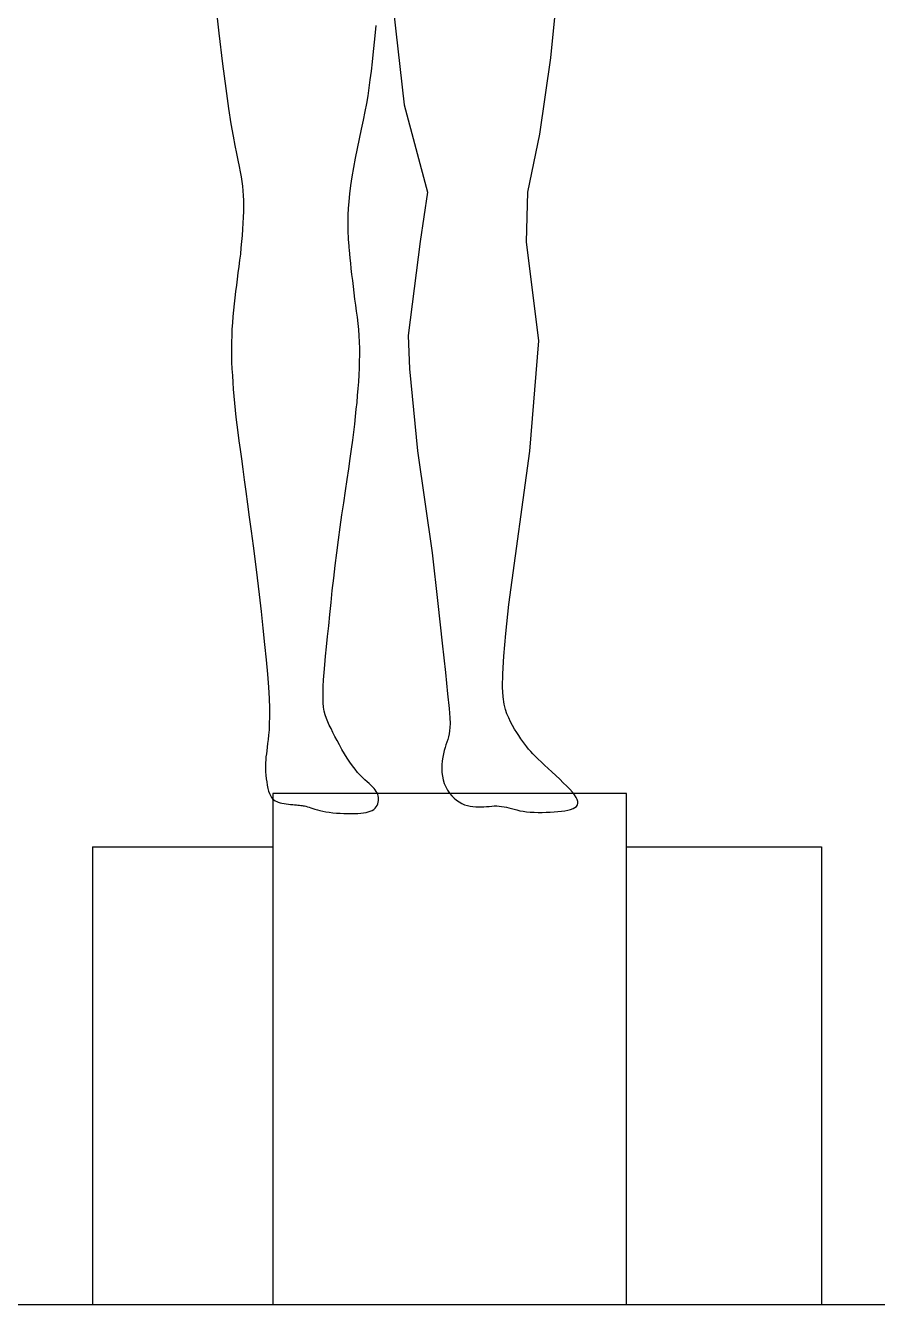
# Model space of a CAD drawing. Header units: millimetres. Extents: x -17017 to 2697, y 1903 to 18260.
# Drawn here: x -16976.7393 to -16976.5945, y 18247.9153 to 18248.1328 of the extents above; entities that cross this region are included whole.
import ezdxf

# ---------------------------------------------------------------- set-up
doc = ezdxf.new("R2010")
doc.units = ezdxf.units.MM
doc.layers.add('55', color=7, linetype='Continuous')
doc.layers.add('DIEN HOA', color=111, linetype='Continuous')

# ---------------------------------------------------------------- blocks, each defined once
blk = doc.blocks.new('Arch.Space.People6541')
at = {"layer": 'DIEN HOA', "linetype": 'Continuous'}
for p, q in [((120.7484, 131.406), (120.7547, 131.4697)), ((120.4627, 131.4585), (120.4662, 131.4269)), ((120.6147, 131.4461), (120.6237, 131.3659)), ((120.5988, 131.4218), (120.5999, 131.4335)), ((120.4662, 131.4269), (120.4693, 131.4008)), ((120.5977, 131.4115), (120.5988, 131.4218)), ((120.5968, 131.4025), (120.5977, 131.4115)), ((120.4693, 131.4008), (120.4721, 131.3798)), ((120.5959, 131.3945), (120.5968, 131.4025)), ((120.739, 131.3411), (120.7484, 131.406)), ((120.5941, 131.3804), (120.595, 131.3872)), ((120.595, 131.3872), (120.5959, 131.3945)), ((120.4721, 131.3798), (120.4744, 131.363)), ((120.5931, 131.3738), (120.5941, 131.3804)), ((120.5907, 131.3603), (120.592, 131.3672)), ((120.592, 131.3672), (120.5931, 131.3738)), ((120.6237, 131.3659), (120.6436, 131.2918)), ((120.4744, 131.363), (120.4765, 131.3498)), ((120.5892, 131.3529), (120.5907, 131.3603)), ((120.4765, 131.3498), (120.4783, 131.3395)), ((120.5859, 131.3372), (120.5876, 131.3452)), ((120.5876, 131.3452), (120.5892, 131.3529)), ((120.4783, 131.3395), (120.4799, 131.3314)), ((120.4799, 131.3314), (120.4812, 131.3247)), ((120.5841, 131.329), (120.5859, 131.3372)), ((120.7288, 131.2918), (120.739, 131.3411)), ((120.4812, 131.3247), (120.4824, 131.3189)), ((120.5809, 131.3128), (120.5825, 131.3208)), ((120.5825, 131.3208), (120.5841, 131.329)), ((120.4824, 131.3189), (120.4835, 131.3137)), ((120.4835, 131.3137), (120.4844, 131.3091)), ((120.5795, 131.3049), (120.5809, 131.3128)), ((120.4844, 131.3091), (120.4851, 131.3048)), ((120.4851, 131.3048), (120.4858, 131.3008)), ((120.4858, 131.3008), (120.4863, 131.2969)), ((120.5784, 131.2974), (120.5795, 131.3049)), ((120.4863, 131.2969), (120.4866, 131.293)), ((120.4866, 131.293), (120.4869, 131.2889)), ((120.4869, 131.2889), (120.4871, 131.2846)), ((120.5769, 131.2839), (120.5775, 131.2904)), ((120.5775, 131.2904), (120.5784, 131.2974)), ((120.6436, 131.2918), (120.6373, 131.2498)), ((120.7278, 131.2496), (120.7288, 131.2918)), ((120.4871, 131.2846), (120.4871, 131.2801)), ((120.4871, 131.2801), (120.4871, 131.2754)), ((120.5762, 131.2725), (120.5765, 131.2779)), ((120.5765, 131.2779), (120.5769, 131.2839)), ((120.4869, 131.2704), (120.4867, 131.2654)), ((120.4871, 131.2754), (120.4869, 131.2704)), ((120.5761, 131.2676), (120.5762, 131.2725)), ((120.5762, 131.2634), (120.5761, 131.2676)), ((120.4864, 131.2602), (120.486, 131.255)), ((120.4867, 131.2654), (120.4864, 131.2602)), ((120.5762, 131.2597), (120.5762, 131.2634)), ((120.5763, 131.2567), (120.5762, 131.2597)), ((120.5764, 131.2544), (120.5763, 131.2567)), ((120.485, 131.2444), (120.4845, 131.2391)), ((120.4856, 131.2497), (120.485, 131.2444)), ((120.486, 131.255), (120.4856, 131.2497)), ((120.5765, 131.2525), (120.5764, 131.2544)), ((120.5765, 131.251), (120.5765, 131.2525)), ((120.5766, 131.2496), (120.5765, 131.251)), ((120.5767, 131.2482), (120.5766, 131.2496)), ((120.5769, 131.2466), (120.5767, 131.2482)), ((120.577, 131.2447), (120.5769, 131.2466)), ((120.5773, 131.2423), (120.577, 131.2447)), ((120.6373, 131.2498), (120.6273, 131.17)), ((120.7384, 131.1654), (120.7278, 131.2496)), ((120.4838, 131.2338), (120.4832, 131.2285)), ((120.4845, 131.2391), (120.4838, 131.2338)), ((120.5776, 131.2392), (120.5773, 131.2423)), ((120.5779, 131.2355), (120.5776, 131.2392)), ((120.5784, 131.2313), (120.5779, 131.2355)), ((120.4825, 131.2232), (120.4818, 131.2179)), ((120.4832, 131.2285), (120.4825, 131.2232)), ((120.5788, 131.2267), (120.5784, 131.2313)), ((120.5794, 131.2218), (120.5788, 131.2267)), ((120.4811, 131.2126), (120.4805, 131.2073)), ((120.4818, 131.2179), (120.4811, 131.2126)), ((120.58, 131.2166), (120.5794, 131.2218)), ((120.5806, 131.2114), (120.58, 131.2166)), ((120.4798, 131.202), (120.4793, 131.1967)), ((120.4805, 131.2073), (120.4798, 131.202)), ((120.5812, 131.2061), (120.5806, 131.2114)), ((120.5819, 131.2009), (120.5812, 131.2061)), ((120.5826, 131.1957), (120.5819, 131.2009)), ((120.4787, 131.1914), (120.4782, 131.1861)), ((120.4793, 131.1967), (120.4787, 131.1914)), ((120.5833, 131.1905), (120.5826, 131.1957)), ((120.584, 131.1854), (120.5833, 131.1905)), ((120.4778, 131.1807), (120.4774, 131.1753)), ((120.4782, 131.1861), (120.4778, 131.1807)), ((120.5846, 131.1802), (120.584, 131.1854)), ((120.5851, 131.175), (120.5846, 131.1802)), ((120.4772, 131.1698), (120.477, 131.1643)), ((120.4774, 131.1753), (120.4772, 131.1698)), ((120.5855, 131.1697), (120.5851, 131.175)), ((120.5858, 131.1644), (120.5855, 131.1697)), ((120.6273, 131.17), (120.6283, 131.1415)), ((120.477, 131.1643), (120.477, 131.1587)), ((120.477, 131.1587), (120.477, 131.1531)), ((120.586, 131.1589), (120.5858, 131.1644)), ((120.586, 131.1534), (120.586, 131.1589)), ((120.7305, 131.0716), (120.7384, 131.1654)), ((120.477, 131.1531), (120.4771, 131.1473)), ((120.4771, 131.1473), (120.4774, 131.1416)), ((120.5857, 131.1421), (120.5859, 131.1478)), ((120.5859, 131.1478), (120.586, 131.1534)), ((120.4774, 131.1416), (120.4777, 131.1358)), ((120.4777, 131.1358), (120.478, 131.13)), ((120.5851, 131.1306), (120.5855, 131.1364)), ((120.5855, 131.1364), (120.5857, 131.1421)), ((120.6283, 131.1415), (120.6352, 131.0718)), ((120.478, 131.13), (120.4785, 131.1241)), ((120.5842, 131.1189), (120.5847, 131.1248)), ((120.5847, 131.1248), (120.5851, 131.1306)), ((120.4785, 131.1241), (120.479, 131.1183)), ((120.479, 131.1183), (120.4795, 131.1124)), ((120.5837, 131.113), (120.5842, 131.1189)), ((120.4795, 131.1124), (120.4801, 131.1065)), ((120.4801, 131.1065), (120.4808, 131.1004)), ((120.5824, 131.1009), (120.5831, 131.1071)), ((120.5831, 131.1071), (120.5837, 131.113)), ((120.4808, 131.1004), (120.4816, 131.094)), ((120.4816, 131.094), (120.4824, 131.0874)), ((120.5809, 131.0878), (120.5817, 131.0945)), ((120.5817, 131.0945), (120.5824, 131.1009)), ((120.4824, 131.0874), (120.4833, 131.0804)), ((120.58, 131.0808), (120.5809, 131.0878)), ((120.4833, 131.0804), (120.4843, 131.0729)), ((120.4843, 131.0729), (120.4854, 131.0649)), ((120.5779, 131.0652), (120.579, 131.0732)), ((120.579, 131.0732), (120.58, 131.0808)), ((120.6352, 131.0718), (120.6475, 130.9852)), ((120.7128, 130.941), (120.7305, 131.0716)), ((120.4854, 131.0649), (120.4865, 131.0562)), ((120.5767, 131.0565), (120.5779, 131.0652)), ((120.4865, 131.0562), (120.4878, 131.047)), ((120.5753, 131.0473), (120.5767, 131.0565)), ((120.4878, 131.047), (120.4892, 131.0371)), ((120.5739, 131.0377), (120.5753, 131.0473)), ((120.4892, 131.0371), (120.4906, 131.0265)), ((120.5709, 131.0173), (120.5724, 131.0277)), ((120.5724, 131.0277), (120.5739, 131.0377)), ((120.4906, 131.0265), (120.4921, 131.0153)), ((120.5695, 131.0068), (120.5709, 131.0173)), ((120.4921, 131.0153), (120.4937, 131.0035)), ((120.568, 130.996), (120.5695, 131.0068)), ((120.4937, 131.0035), (120.4953, 130.991)), ((120.5666, 130.9852), (120.568, 130.996)), ((120.4953, 130.991), (120.497, 130.9778)), ((120.5652, 130.9744), (120.5666, 130.9852)), ((120.6475, 130.9852), (120.6523, 130.9419)), ((120.497, 130.9778), (120.4987, 130.9639)), ((120.5639, 130.9636), (120.5652, 130.9744)), ((120.4987, 130.9639), (120.5004, 130.9497)), ((120.5627, 130.953), (120.5639, 130.9636)), ((120.5616, 130.9427), (120.5627, 130.953)), ((120.5004, 130.9497), (120.5021, 130.9353)), ((120.5605, 130.9326), (120.5616, 130.9427)), ((120.6523, 130.9419), (120.656, 130.9083)), ((120.7103, 130.9166), (120.7128, 130.941)), ((120.5021, 130.9353), (120.5036, 130.9211)), ((120.5596, 130.923), (120.5605, 130.9326)), ((120.5036, 130.9211), (120.5051, 130.9072)), ((120.5586, 130.9138), (120.5596, 130.923)), ((120.5578, 130.9052), (120.5586, 130.9138)), ((120.656, 130.9083), (120.6588, 130.8832)), ((120.7086, 130.8972), (120.7103, 130.9166)), ((120.5051, 130.9072), (120.5064, 130.894)), ((120.5563, 130.8899), (120.557, 130.8973)), ((120.557, 130.8973), (120.5578, 130.9052)), ((120.7077, 130.8823), (120.7086, 130.8972)), ((120.5064, 130.894), (120.5075, 130.8818)), ((120.5558, 130.8832), (120.5563, 130.8899)), ((120.5075, 130.8818), (120.5083, 130.8708)), ((120.555, 130.8714), (120.5553, 130.877)), ((120.5553, 130.877), (120.5558, 130.8832)), ((120.6588, 130.8832), (120.6607, 130.8651)), ((120.7075, 130.8709), (120.7077, 130.8823)), ((120.5083, 130.8708), (120.5089, 130.8612)), ((120.5548, 130.8662), (120.555, 130.8714)), ((120.5548, 130.8616), (120.5548, 130.8662)), ((120.6607, 130.8651), (120.6619, 130.8527)), ((120.7079, 130.8626), (120.7075, 130.8709)), ((120.5089, 130.8612), (120.5092, 130.8529)), ((120.555, 130.8574), (120.5548, 130.8616)), ((120.5553, 130.8537), (120.555, 130.8574)), ((120.5559, 130.8503), (120.5553, 130.8537)), ((120.7087, 130.8565), (120.7079, 130.8626)), ((120.7098, 130.8519), (120.7087, 130.8565)), ((120.5092, 130.8458), (120.5091, 130.8397)), ((120.5092, 130.8529), (120.5092, 130.8458)), ((120.5567, 130.8472), (120.5559, 130.8503)), ((120.5577, 130.8443), (120.5567, 130.8472)), ((120.5588, 130.8414), (120.5577, 130.8443)), ((120.6619, 130.8527), (120.6626, 130.8447)), ((120.6626, 130.8447), (120.6628, 130.8398)), ((120.7112, 130.8482), (120.7098, 130.8519)), ((120.7127, 130.8447), (120.7112, 130.8482)), ((120.7143, 130.8414), (120.7127, 130.8447)), ((120.5089, 130.8345), (120.5085, 130.8301)), ((120.5091, 130.8397), (120.5089, 130.8345)), ((120.5601, 130.8385), (120.5588, 130.8414)), ((120.5616, 130.8356), (120.5601, 130.8385)), ((120.5632, 130.8324), (120.5616, 130.8356)), ((120.5649, 130.829), (120.5632, 130.8324)), ((120.6624, 130.8336), (120.662, 130.8311)), ((120.6627, 130.8364), (120.6624, 130.8336)), ((120.6628, 130.8398), (120.6627, 130.8364)), ((120.716, 130.8382), (120.7143, 130.8414)), ((120.7177, 130.8352), (120.716, 130.8382)), ((120.7195, 130.8323), (120.7177, 130.8352)), ((120.7212, 130.8296), (120.7195, 130.8323)), ((120.5077, 130.8228), (120.5073, 130.8197)), ((120.5081, 130.8262), (120.5077, 130.8228)), ((120.5085, 130.8301), (120.5081, 130.8262)), ((120.5668, 130.8254), (120.5649, 130.829)), ((120.5688, 130.8217), (120.5668, 130.8254)), ((120.5709, 130.8179), (120.5688, 130.8217)), ((120.6593, 130.8219), (120.6585, 130.8195)), ((120.66, 130.8242), (120.6593, 130.8219)), ((120.6608, 130.8264), (120.66, 130.8242)), ((120.6614, 130.8287), (120.6608, 130.8264)), ((120.662, 130.8311), (120.6614, 130.8287)), ((120.723, 130.827), (120.7212, 130.8296)), ((120.7247, 130.8246), (120.723, 130.827)), ((120.7263, 130.8224), (120.7247, 130.8246)), ((120.728, 130.8202), (120.7263, 130.8224)), ((120.5063, 130.8116), (120.5061, 130.8091)), ((120.5066, 130.8141), (120.5063, 130.8116)), ((120.5069, 130.8168), (120.5066, 130.8141)), ((120.5073, 130.8197), (120.5069, 130.8168)), ((120.5731, 130.8142), (120.5709, 130.8179)), ((120.5753, 130.8106), (120.5731, 130.8142)), ((120.5775, 130.8071), (120.5753, 130.8106)), ((120.6566, 130.8112), (120.6562, 130.8081)), ((120.6572, 130.8142), (120.6566, 130.8112)), ((120.6578, 130.817), (120.6572, 130.8142)), ((120.6585, 130.8195), (120.6578, 130.817)), ((120.7296, 130.8182), (120.728, 130.8202)), ((120.7314, 130.8162), (120.7296, 130.8182)), ((120.7332, 130.8141), (120.7314, 130.8162)), ((120.7353, 130.8119), (120.7332, 130.8141)), ((120.7376, 130.8097), (120.7353, 130.8119)), ((120.7402, 130.8072), (120.7376, 130.8097)), ((120.5059, 130.8066), (120.5058, 130.8041)), ((120.5058, 130.8041), (120.5059, 130.8015)), ((120.5061, 130.8091), (120.5059, 130.8066)), ((120.5059, 130.8015), (120.506, 130.7987)), ((120.506, 130.7987), (120.5062, 130.7959)), ((120.5798, 130.8039), (120.5775, 130.8071)), ((120.582, 130.801), (120.5798, 130.8039)), ((120.5842, 130.7984), (120.582, 130.801)), ((120.6559, 130.8049), (120.6558, 130.8016)), ((120.6558, 130.8016), (120.6559, 130.7983)), ((120.6562, 130.8081), (120.6559, 130.8049)), ((120.743, 130.8045), (120.7402, 130.8072)), ((120.7462, 130.8017), (120.743, 130.8045)), ((120.7494, 130.7987), (120.7462, 130.8017)), ((120.7527, 130.7957), (120.7494, 130.7987)), ((120.5062, 130.7959), (120.5065, 130.793)), ((120.5065, 130.793), (120.5069, 130.7902)), ((120.5069, 130.7902), (120.5073, 130.7874)), ((120.5863, 130.7961), (120.5842, 130.7984)), ((120.5884, 130.794), (120.5863, 130.7961)), ((120.5904, 130.7921), (120.5884, 130.794)), ((120.5922, 130.7904), (120.5904, 130.7921)), ((120.594, 130.7888), (120.5922, 130.7904)), ((120.5955, 130.7874), (120.594, 130.7888)), ((120.6559, 130.7983), (120.6563, 130.7951)), ((120.6563, 130.7951), (120.657, 130.7919)), ((120.657, 130.7919), (120.6579, 130.7889)), ((120.6579, 130.7889), (120.6592, 130.786)), ((120.756, 130.7926), (120.7527, 130.7957)), ((120.7591, 130.7896), (120.756, 130.7926)), ((120.7621, 130.7867), (120.7591, 130.7896)), ((120.5073, 130.7874), (120.5079, 130.7848)), ((120.5079, 130.7848), (120.5085, 130.7825)), ((120.5085, 130.7825), (120.5093, 130.7804)), ((120.5093, 130.7804), (120.51, 130.7786)), ((120.51, 130.7786), (120.5109, 130.7771)), ((120.5109, 130.7771), (120.5119, 130.7759)), ((120.5969, 130.786), (120.5955, 130.7874)), ((120.5982, 130.7847), (120.5969, 130.786)), ((120.5992, 130.7834), (120.5982, 130.7847)), ((120.6001, 130.7821), (120.5992, 130.7834)), ((120.6008, 130.7809), (120.6001, 130.7821)), ((120.6014, 130.7797), (120.6008, 130.7809)), ((120.6018, 130.7784), (120.6014, 130.7797)), ((120.602, 130.7771), (120.6018, 130.7784)), ((120.6021, 130.7757), (120.602, 130.7771)), ((120.6592, 130.786), (120.6607, 130.7833)), ((120.6607, 130.7833), (120.6624, 130.7808)), ((120.6624, 130.7808), (120.6643, 130.7785)), ((120.6643, 130.7785), (120.6663, 130.7765)), ((120.7646, 130.784), (120.7621, 130.7867)), ((120.7668, 130.7815), (120.7646, 130.784)), ((120.7686, 130.7792), (120.7668, 130.7815)), ((120.77, 130.7771), (120.7686, 130.7792)), ((120.7709, 130.7752), (120.77, 130.7771)), ((120.5119, 130.7759), (120.5129, 130.7749)), ((120.5129, 130.7749), (120.5141, 130.7742)), ((120.5141, 130.7742), (120.5154, 130.7735)), ((120.5154, 130.7735), (120.5167, 130.773)), ((120.5167, 130.773), (120.5183, 130.7726)), ((120.5183, 130.7726), (120.5199, 130.7722)), ((120.5199, 130.7722), (120.5217, 130.7719)), ((120.5217, 130.7719), (120.5235, 130.7716)), ((120.5235, 130.7716), (120.5254, 130.7714)), ((120.5254, 130.7714), (120.5272, 130.7711)), ((120.5272, 130.7711), (120.529, 130.771)), ((120.529, 130.771), (120.5306, 130.7708)), ((120.5306, 130.7708), (120.5322, 130.7707)), ((120.5322, 130.7707), (120.5335, 130.7706)), ((120.5335, 130.7706), (120.5348, 130.7705)), ((120.5348, 130.7705), (120.5359, 130.7703)), ((120.5359, 130.7703), (120.537, 130.7702)), ((120.537, 130.7702), (120.538, 130.77)), ((120.538, 130.77), (120.5391, 130.7698)), ((120.5391, 130.7698), (120.5402, 130.7696)), ((120.5402, 130.7696), (120.5415, 130.7692)), ((120.5415, 130.7692), (120.5429, 130.7688)), ((120.5429, 130.7688), (120.5444, 130.7683)), ((120.5444, 130.7683), (120.5461, 130.7677)), ((120.5461, 130.7677), (120.5479, 130.7671)), ((120.5479, 130.7671), (120.55, 130.7665)), ((120.55, 130.7665), (120.5522, 130.7659)), ((120.5522, 130.7659), (120.5546, 130.7654)), ((120.595, 130.7653), (120.5965, 130.766)), ((120.5965, 130.766), (120.5979, 130.7669)), ((120.5979, 130.7669), (120.599, 130.7679)), ((120.599, 130.7679), (120.6, 130.7691)), ((120.6, 130.7691), (120.6008, 130.7703)), ((120.6008, 130.7703), (120.6014, 130.7716)), ((120.6014, 130.7716), (120.6018, 130.773)), ((120.6018, 130.773), (120.602, 130.7744)), ((120.602, 130.7744), (120.6021, 130.7757)), ((120.6663, 130.7765), (120.6684, 130.7747)), ((120.6684, 130.7747), (120.6706, 130.7732)), ((120.6706, 130.7732), (120.6729, 130.7719)), ((120.6729, 130.7719), (120.6752, 130.7709)), ((120.6752, 130.7709), (120.6776, 130.7702)), ((120.6776, 130.7702), (120.6799, 130.7697)), ((120.6799, 130.7697), (120.6823, 130.7693)), ((120.6823, 130.7693), (120.6846, 130.7692)), ((120.6846, 130.7692), (120.687, 130.7691)), ((120.687, 130.7691), (120.6893, 130.7691)), ((120.6893, 130.7691), (120.6915, 130.7692)), ((120.6915, 130.7692), (120.6938, 130.7694)), ((120.6938, 130.7694), (120.696, 130.7695)), ((120.696, 130.7695), (120.6982, 130.7697)), ((120.6982, 130.7697), (120.7004, 130.7698)), ((120.7004, 130.7698), (120.7025, 130.7698)), ((120.7025, 130.7698), (120.7046, 130.7697)), ((120.7046, 130.7697), (120.7066, 130.7695)), ((120.7066, 130.7695), (120.7087, 130.7692)), ((120.7087, 130.7692), (120.7107, 130.7687)), ((120.7107, 130.7687), (120.7128, 130.7682)), ((120.7128, 130.7682), (120.715, 130.7676)), ((120.715, 130.7676), (120.7172, 130.767)), ((120.7172, 130.767), (120.7196, 130.7664)), ((120.7196, 130.7664), (120.7221, 130.7658)), ((120.7604, 130.7657), (120.763, 130.7662)), ((120.763, 130.7662), (120.7653, 130.7669)), ((120.7653, 130.7669), (120.7674, 130.7676)), ((120.7674, 130.7676), (120.769, 130.7685)), ((120.769, 130.7685), (120.7703, 130.7695)), ((120.7703, 130.7695), (120.7711, 130.7707)), ((120.7714, 130.7735), (120.7709, 130.7752)), ((120.7711, 130.7707), (120.7714, 130.772)), ((120.7714, 130.772), (120.7714, 130.7735)), ((120.5546, 130.7654), (120.5572, 130.7649)), ((120.5572, 130.7649), (120.5601, 130.7644)), ((120.5601, 130.7644), (120.5631, 130.7641)), ((120.5631, 130.7641), (120.5662, 130.7638)), ((120.5662, 130.7638), (120.5694, 130.7636)), ((120.5694, 130.7636), (120.5726, 130.7634)), ((120.5726, 130.7634), (120.5757, 130.7633)), ((120.5757, 130.7633), (120.5788, 130.7633)), ((120.5788, 130.7633), (120.5817, 130.7633)), ((120.5817, 130.7633), (120.5844, 130.7634)), ((120.5844, 130.7634), (120.5869, 130.7636)), ((120.5869, 130.7636), (120.5892, 130.7639)), ((120.5892, 130.7639), (120.5914, 130.7643)), ((120.5914, 130.7643), (120.5933, 130.7647)), ((120.5933, 130.7647), (120.595, 130.7653)), ((120.7221, 130.7658), (120.7249, 130.7653)), ((120.7249, 130.7653), (120.7278, 130.7649)), ((120.7278, 130.7649), (120.731, 130.7646)), ((120.731, 130.7646), (120.7343, 130.7644)), ((120.7343, 130.7644), (120.7377, 130.7643)), ((120.7377, 130.7643), (120.7411, 130.7643)), ((120.7411, 130.7643), (120.7445, 130.7644)), ((120.7445, 130.7644), (120.7479, 130.7645)), ((120.7479, 130.7645), (120.7513, 130.7647)), ((120.7513, 130.7647), (120.7545, 130.765)), ((120.7545, 130.765), (120.7575, 130.7653)), ((120.7575, 130.7653), (120.7604, 130.7657))]:
    blk.add_line(p, q, dxfattribs=at)

msp = doc.modelspace()

# ---------------------------------------------------------------- linework, layer by layer
at = {"layer": '55', "linetype": 'ByBlock'}
for p, q in [((-16976.72793, 18247.99313), (-16976.72793, 18247.91532)), ((-16976.60396, 18247.99313), (-16976.60396, 18247.91532)), ((-16978.52455, 18247.91532), (-16975.02455, 18247.91532))]:
    msp.add_line(p, q, dxfattribs=at)
for points in [[(-16976.63713, 18247.91532), (-16976.63713, 18248.00221), (-16976.6973, 18248.00221), (-16976.6973, 18247.91532)], [(-16976.72793, 18247.99313), (-16976.6973, 18247.99313)], [(-16976.63713, 18247.99313), (-16976.60396, 18247.99313)]]:
    msp.add_lwpolyline(points, dxfattribs=at)

# ---------------------------------------------------------------- block references
at = {"xscale": 0.2, "yscale": 0.2, "zscale": 0.2}
msp.add_blockref('Arch.Space.People6541', (-17000.7997, 18221.84613), dxfattribs=at)

doc.saveas('drawing.dxf')
